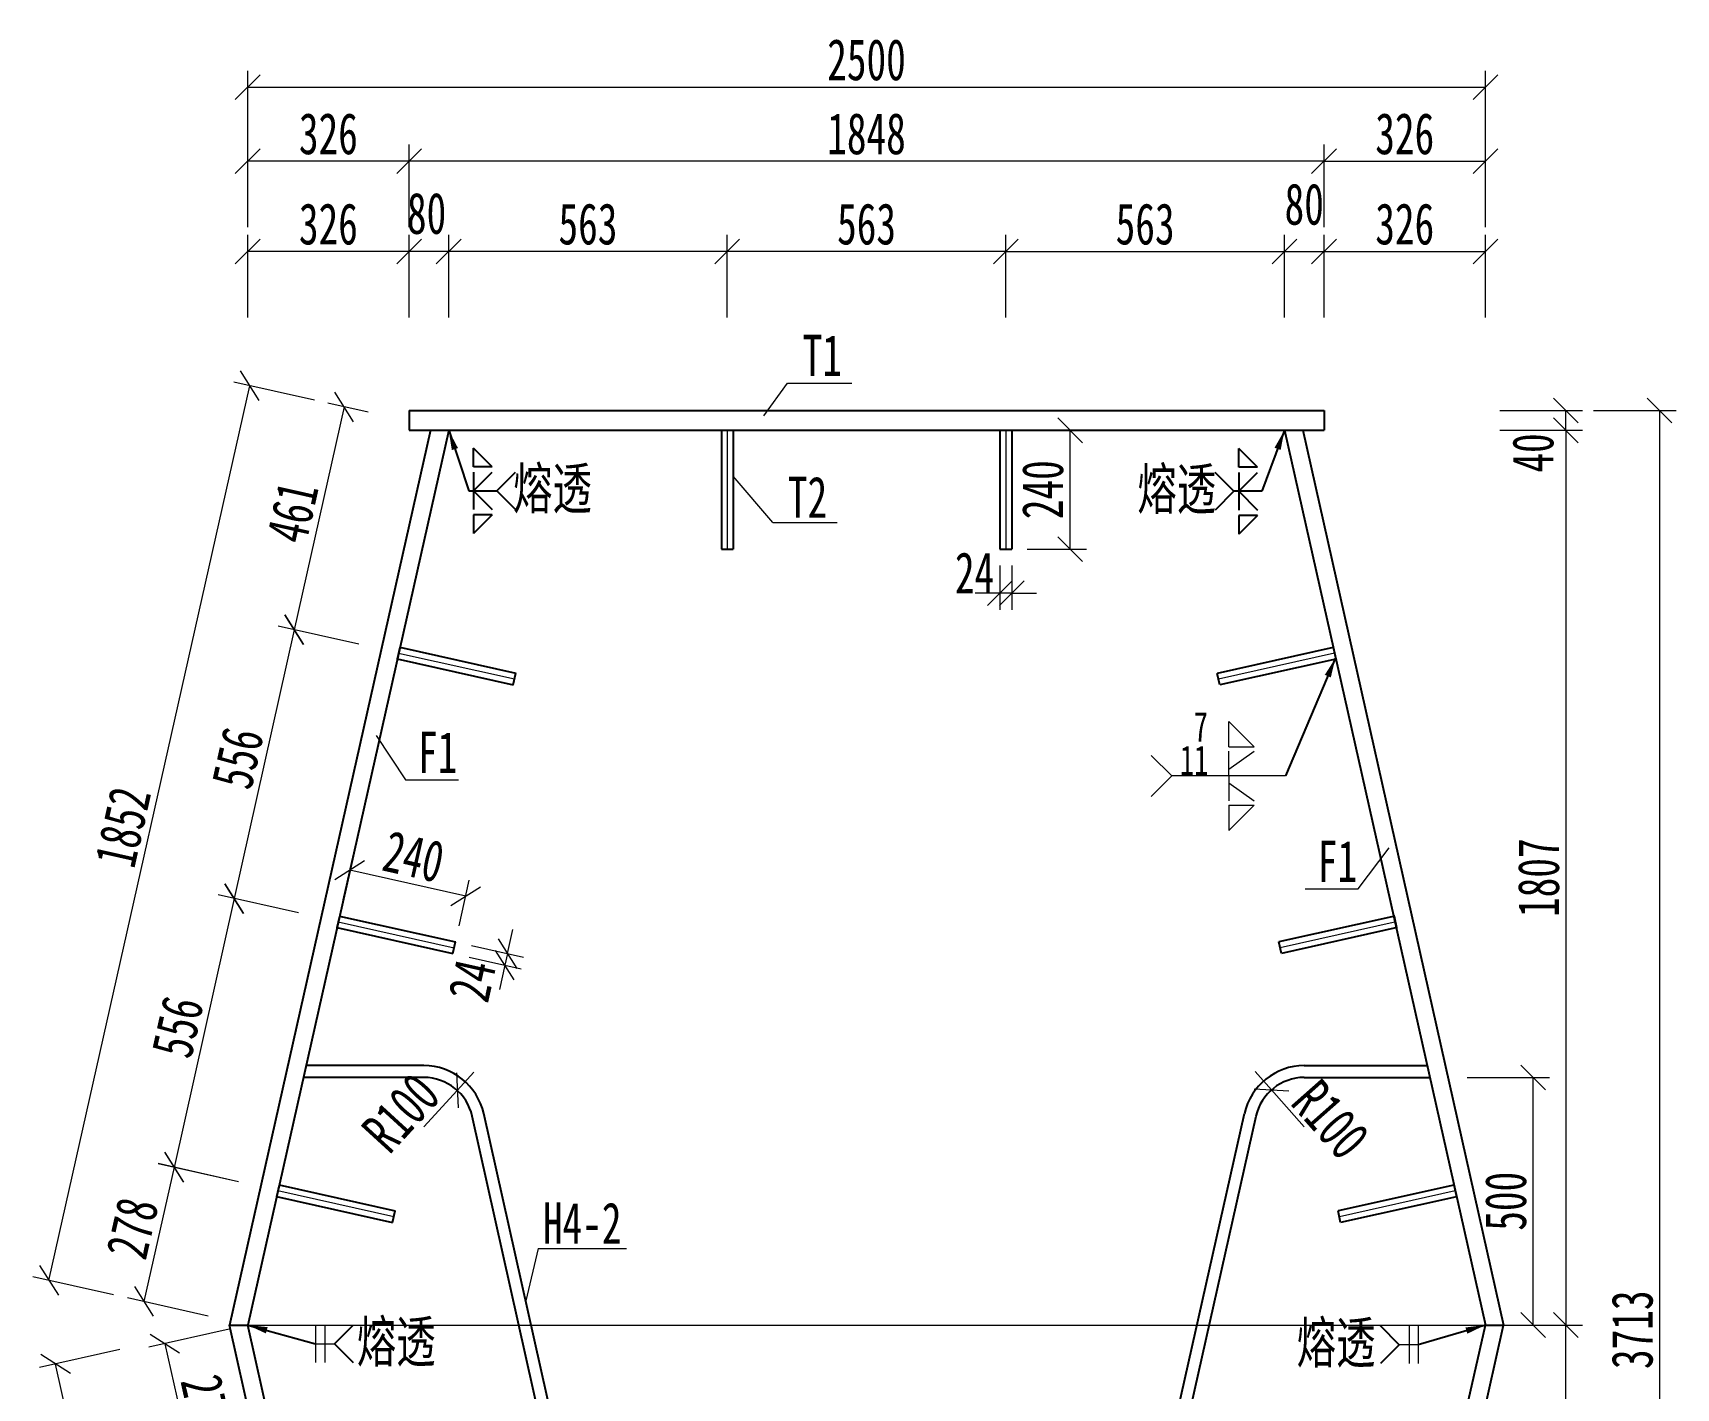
# Model space of a CAD drawing. Header units: millimetres. Extents: x -411717 to -116098, y 0 to 693159.
# Drawn here: x -170359 to -167040, y 312301 to 315038 of the extents above; entities that cross this region are included whole.
import ezdxf

# ---------------------------------------------------------------- set-up
doc = ezdxf.new("R2010")
doc.units = ezdxf.units.MM
doc.header["$LTSCALE"] = 2
doc.header["$PDMODE"] = 3
doc.header["$PDSIZE"] = -10
doc.linetypes.add('DASHED', pattern=[0.75, 0.5, -0.25])
doc.layers.get('Defpoints').update_dxf_attribs({"color": 8, "lineweight": 9})
for name, color, linetype, lineweight in [('吊杆', 8, 'DASHED', 9), ('标注', 4, 'Continuous', 13), ('横隔板', 6, 'Continuous', 25), ('细实线', 4, 'Continuous', 15), ('钢板粗线', 1, 'Continuous', 25)]:
    doc.layers.add(name, color=color, linetype=linetype, lineweight=lineweight)
doc.layers.add('焊缝', color=7, linetype='Continuous')
doc.styles.add('111', font='仿宋_GB2312.ttf', dxfattribs={"width": 0.7})
doc.styles.get("Standard").update_dxf_attribs({"font": '仿宋_GB2312.ttf'})
doc.dimstyles.new('200', dxfattribs={"dimscale": 0, "dimtxt": 2.5, "dimasz": 1.5, "dimexe": 1, "dimexo": 1, "dimgap": 0.4, "dimtad": 1, "dimdec": 0, "dimdsep": 46, "dimtxsty": '111', "dimblk": 'OBLIQUE', "dimcen": 0, "dimclrd": 256, "dimclre": 256, "dimclrt": 256, "dimadec": 1, "dimazin": 2, "dimtfac": 1, "dimtdec": 0, "dimtmove": 2, "dimatfit": 3, "dimfxl": 4, "dimfxlon": 1, "dimtolj": 1, "dimlwd": -1, "dimlwe": -1, "dimarcsym": 0})
doc.dimstyles.new('MSteel_1.0_1.0', dxfattribs={"dimtxt": 3, "dimasz": 1.2, "dimexe": 1, "dimexo": 1, "dimgap": 1, "dimtad": 3, "dimtoh": 1, "dimdec": 0, "dimzin": 0, "dimdsep": 46, "dimtxsty": 'Standard', "dimblk": 'ARCHTICK', "dimcen": 0.09, "dimclrd": 3, "dimclre": 3, "dimadec": 0, "dimazin": 0, "dimtfac": 1, "dimtdec": 4, "dimtofl": 0, "dimtmove": 0, "dimatfit": 3, "dimfxl": 1, "dimtolj": 1, "dimtzin": 0, "dimarcsym": 0})

# ---------------------------------------------------------------- blocks, each defined once
blk = doc.blocks.new('_Oblique')
at = {"color": 0, "linetype": 'ByBlock', "lineweight": -2}
blk.add_line((-0.5, -0.5), (0.5, 0.5), dxfattribs=at)
blk = doc.blocks.new('*D1335')
at = {"layer": 'Defpoints', "color": 0, "transparency": 16777216}
for p in [(-169925.3, 314778.9), (-169599.3, 314235.3), (-169925.3, 312616.3)]:
    blk.add_point(p, dxfattribs=at)
at = {"layer": '标注', "transparency": 16777216}
for p, q in [((-169925.3, 314645.6), (-169925.3, 314812.2)), ((-169599.3, 314645.6), (-169599.3, 314812.2)), ((-169599.3, 314778.9), (-169925.3, 314778.9))]:
    blk.add_line(p, q, dxfattribs=at)
at = {"layer": '标注', "transparency": 16777216, "xscale": 49.99999999999987, "yscale": 49.99999999999987, "zscale": 49.99999999999987, "rotation": 180}
blk.add_blockref('_Oblique', (-169925.3, 314778.9), dxfattribs=at)
at = {"layer": '标注', "transparency": 16777216, "xscale": 49.99999999999987, "yscale": 49.99999999999987, "zscale": 49.99999999999987}
blk.add_blockref('_Oblique', (-169599.3, 314778.9), dxfattribs=at)
at = {"layer": '标注', "transparency": 16777216, "insert": (-169762.3, 314833.9), "char_height": 83.33, "attachment_point": 5, "style": '111'}
blk.add_mtext('\\A1;326', dxfattribs=at)
blk = doc.blocks.new('*D1326')
at = {"layer": 'Defpoints', "color": 0, "transparency": 16777216}
for p in [(-167751.2, 314596.6), (-167831.2, 314275.3), (-167751.2, 314275.3)]:
    blk.add_point(p, dxfattribs=at)
at = {"layer": '标注', "transparency": 16777216}
for p, q in [((-167831.2, 314463.3), (-167831.2, 314629.9)), ((-167751.2, 314463.3), (-167751.2, 314629.9)), ((-167831.2, 314596.6), (-167751.2, 314596.6))]:
    blk.add_line(p, q, dxfattribs=at)
at = {"layer": '标注', "transparency": 16777216, "xscale": 49.99999999999987, "yscale": 49.99999999999987, "zscale": 49.99999999999987, "rotation": 180}
blk.add_blockref('_Oblique', (-167831.2, 314596.6), dxfattribs=at)
at = {"layer": '标注', "transparency": 16777216, "xscale": 49.99999999999987, "yscale": 49.99999999999987, "zscale": 49.99999999999987}
blk.add_blockref('_Oblique', (-167751.2, 314596.6), dxfattribs=at)
at = {"layer": '标注', "transparency": 16777216, "insert": (-167791.2, 314691.6), "char_height": 83.33, "attachment_point": 5, "style": '111'}
blk.add_mtext('\\A1;80', dxfattribs=at)
blk = doc.blocks.new('*D1336')
at = {"layer": 'Defpoints', "color": 0, "transparency": 16777216}
for p in [(-169599.3, 314778.9), (-169599.3, 314275.3), (-167751.2, 314275.3)]:
    blk.add_point(p, dxfattribs=at)
at = {"layer": '标注', "transparency": 16777216}
for p, q in [((-169599.3, 314645.6), (-169599.3, 314812.2)), ((-167751.2, 314645.6), (-167751.2, 314812.2)), ((-167751.2, 314778.9), (-169599.3, 314778.9))]:
    blk.add_line(p, q, dxfattribs=at)
at = {"layer": '标注', "transparency": 16777216, "xscale": 49.99999999999987, "yscale": 49.99999999999987, "zscale": 49.99999999999987, "rotation": 180}
blk.add_blockref('_Oblique', (-169599.3, 314778.9), dxfattribs=at)
at = {"layer": '标注', "transparency": 16777216, "xscale": 49.99999999999987, "yscale": 49.99999999999987, "zscale": 49.99999999999987}
blk.add_blockref('_Oblique', (-167751.2, 314778.9), dxfattribs=at)
at = {"layer": '标注', "transparency": 16777216, "insert": (-168675.3, 314833.9), "char_height": 83.33, "attachment_point": 5, "style": '111'}
blk.add_mtext('\\A1;1848', dxfattribs=at)
blk = doc.blocks.new('*D1327')
at = {"layer": 'Defpoints', "color": 0, "transparency": 16777216}
for p in [(-167425.3, 314928.3), (-167425.3, 312986), (-169925.3, 312616.3)]:
    blk.add_point(p, dxfattribs=at)
at = {"layer": '标注', "transparency": 16777216}
for p, q in [((-169925.3, 314795), (-169925.3, 314961.6)), ((-167425.3, 314795), (-167425.3, 314961.6)), ((-169925.3, 314928.3), (-167425.3, 314928.3))]:
    blk.add_line(p, q, dxfattribs=at)
at = {"layer": '标注', "transparency": 16777216, "xscale": 49.99999999999987, "yscale": 49.99999999999987, "zscale": 49.99999999999987, "rotation": 180}
blk.add_blockref('_Oblique', (-169925.3, 314928.3), dxfattribs=at)
at = {"layer": '标注', "transparency": 16777216, "xscale": 49.99999999999987, "yscale": 49.99999999999987, "zscale": 49.99999999999987}
blk.add_blockref('_Oblique', (-167425.3, 314928.3), dxfattribs=at)
at = {"layer": '标注', "transparency": 16777216, "insert": (-168675.3, 314983.3), "char_height": 83.33, "attachment_point": 5, "style": '111'}
blk.add_mtext('\\A1;2500', dxfattribs=at)
blk = doc.blocks.new('*D1328')
at = {"layer": 'Defpoints', "color": 0, "transparency": 16777216}
for p in [(-167425.3, 314596.6), (-167751.2, 314266.1), (-167425.3, 312986)]:
    blk.add_point(p, dxfattribs=at)
at = {"layer": '标注', "transparency": 16777216}
for p, q in [((-167751.2, 314463.3), (-167751.2, 314629.9)), ((-167425.3, 314463.3), (-167425.3, 314629.9)), ((-167751.2, 314596.6), (-167425.3, 314596.6))]:
    blk.add_line(p, q, dxfattribs=at)
at = {"layer": '标注', "transparency": 16777216, "xscale": 49.99999999999987, "yscale": 49.99999999999987, "zscale": 49.99999999999987, "rotation": 180}
blk.add_blockref('_Oblique', (-167751.2, 314596.6), dxfattribs=at)
at = {"layer": '标注', "transparency": 16777216, "xscale": 49.99999999999987, "yscale": 49.99999999999987, "zscale": 49.99999999999987}
blk.add_blockref('_Oblique', (-167425.3, 314596.6), dxfattribs=at)
at = {"layer": '标注', "transparency": 16777216, "insert": (-167588.2, 314651.6), "char_height": 83.33, "attachment_point": 5, "style": '111'}
blk.add_mtext('\\A1;326', dxfattribs=at)
blk = doc.blocks.new('*D1329')
at = {"layer": 'Defpoints', "color": 0, "transparency": 16777216}
for p in [(-167831.2, 314596.6), (-168393.9, 314344.2), (-167831.2, 314275.3)]:
    blk.add_point(p, dxfattribs=at)
at = {"layer": '标注', "transparency": 16777216}
for p, q in [((-168393.9, 314463.3), (-168393.9, 314629.9)), ((-167831.2, 314463.3), (-167831.2, 314629.9)), ((-168393.9, 314596.6), (-167831.2, 314596.6))]:
    blk.add_line(p, q, dxfattribs=at)
at = {"layer": '标注', "transparency": 16777216, "xscale": 49.99999999999987, "yscale": 49.99999999999987, "zscale": 49.99999999999987, "rotation": 180}
blk.add_blockref('_Oblique', (-168393.9, 314596.6), dxfattribs=at)
at = {"layer": '标注', "transparency": 16777216, "xscale": 49.99999999999987, "yscale": 49.99999999999987, "zscale": 49.99999999999987}
blk.add_blockref('_Oblique', (-167831.2, 314596.6), dxfattribs=at)
at = {"layer": '标注', "transparency": 16777216, "insert": (-168112.6, 314651.6), "char_height": 83.33, "attachment_point": 5, "style": '111'}
blk.add_mtext('\\A1;563', dxfattribs=at)
blk = doc.blocks.new('*D1330')
at = {"layer": 'Defpoints', "color": 0, "transparency": 16777216}
for p in [(-167425.3, 314778.9), (-167751.2, 314306.4), (-167425.3, 312986)]:
    blk.add_point(p, dxfattribs=at)
at = {"layer": '标注', "transparency": 16777216}
for p, q in [((-167751.2, 314645.6), (-167751.2, 314812.2)), ((-167425.3, 314645.6), (-167425.3, 314812.2)), ((-167751.2, 314778.9), (-167425.3, 314778.9))]:
    blk.add_line(p, q, dxfattribs=at)
at = {"layer": '标注', "transparency": 16777216, "xscale": 49.99999999999987, "yscale": 49.99999999999987, "zscale": 49.99999999999987, "rotation": 180}
blk.add_blockref('_Oblique', (-167751.2, 314778.9), dxfattribs=at)
at = {"layer": '标注', "transparency": 16777216, "xscale": 49.99999999999987, "yscale": 49.99999999999987, "zscale": 49.99999999999987}
blk.add_blockref('_Oblique', (-167425.3, 314778.9), dxfattribs=at)
at = {"layer": '标注', "transparency": 16777216, "insert": (-167588.2, 314833.9), "char_height": 83.33, "attachment_point": 5, "style": '111'}
blk.add_mtext('\\A1;326', dxfattribs=at)
blk = doc.blocks.new('*D1331')
at = {"layer": 'Defpoints', "color": 0, "transparency": 16777216}
for p in [(-168956.6, 314596.6), (-168393.9, 314351.8), (-168956.6, 314204.8)]:
    blk.add_point(p, dxfattribs=at)
at = {"layer": '标注', "transparency": 16777216}
for p, q in [((-168956.6, 314463.3), (-168956.6, 314629.9)), ((-168393.9, 314463.3), (-168393.9, 314629.9)), ((-168393.9, 314596.6), (-168956.6, 314596.6))]:
    blk.add_line(p, q, dxfattribs=at)
at = {"layer": '标注', "transparency": 16777216, "xscale": 49.99999999999987, "yscale": 49.99999999999987, "zscale": 49.99999999999987, "rotation": 180}
blk.add_blockref('_Oblique', (-168956.6, 314596.6), dxfattribs=at)
at = {"layer": '标注', "transparency": 16777216, "xscale": 49.99999999999987, "yscale": 49.99999999999987, "zscale": 49.99999999999987}
blk.add_blockref('_Oblique', (-168393.9, 314596.6), dxfattribs=at)
at = {"layer": '标注', "transparency": 16777216, "insert": (-168675.3, 314651.6), "char_height": 83.33, "attachment_point": 5, "style": '111'}
blk.add_mtext('\\A1;563', dxfattribs=at)
blk = doc.blocks.new('*D1332')
at = {"layer": 'Defpoints', "color": 0, "transparency": 16777216}
for p in [(-169519.3, 314596.6), (-168956.6, 314335.7), (-169519.3, 314275.3)]:
    blk.add_point(p, dxfattribs=at)
at = {"layer": '标注', "transparency": 16777216}
for p, q in [((-169519.3, 314463.3), (-169519.3, 314629.9)), ((-168956.6, 314463.3), (-168956.6, 314629.9)), ((-168956.6, 314596.6), (-169519.3, 314596.6))]:
    blk.add_line(p, q, dxfattribs=at)
at = {"layer": '标注', "transparency": 16777216, "xscale": 49.99999999999987, "yscale": 49.99999999999987, "zscale": 49.99999999999987, "rotation": 180}
blk.add_blockref('_Oblique', (-169519.3, 314596.6), dxfattribs=at)
at = {"layer": '标注', "transparency": 16777216, "xscale": 49.99999999999987, "yscale": 49.99999999999987, "zscale": 49.99999999999987}
blk.add_blockref('_Oblique', (-168956.6, 314596.6), dxfattribs=at)
at = {"layer": '标注', "transparency": 16777216, "insert": (-169238, 314651.6), "char_height": 83.33, "attachment_point": 5, "style": '111'}
blk.add_mtext('\\A1;563', dxfattribs=at)
blk = doc.blocks.new('*D1333')
at = {"layer": 'Defpoints', "color": 0, "transparency": 16777216}
for p in [(-169599.3, 314596.6), (-169599.3, 314275.3), (-169519.3, 314275.3)]:
    blk.add_point(p, dxfattribs=at)
at = {"layer": '标注', "transparency": 16777216}
for p, q in [((-169599.3, 314463.3), (-169599.3, 314629.9)), ((-169519.3, 314463.3), (-169519.3, 314629.9)), ((-169519.3, 314596.6), (-169599.3, 314596.6))]:
    blk.add_line(p, q, dxfattribs=at)
at = {"layer": '标注', "transparency": 16777216, "xscale": 49.99999999999987, "yscale": 49.99999999999987, "zscale": 49.99999999999987, "rotation": 180}
blk.add_blockref('_Oblique', (-169599.3, 314596.6), dxfattribs=at)
at = {"layer": '标注', "transparency": 16777216, "xscale": 49.99999999999987, "yscale": 49.99999999999987, "zscale": 49.99999999999987}
blk.add_blockref('_Oblique', (-169519.3, 314596.6), dxfattribs=at)
at = {"layer": '标注', "transparency": 16777216, "insert": (-169563.9, 314673), "char_height": 83.33, "attachment_point": 5, "style": '111'}
blk.add_mtext('\\A1;80', dxfattribs=at)
blk = doc.blocks.new('*D1334')
at = {"layer": 'Defpoints', "color": 0, "transparency": 16777216}
for p in [(-169925.3, 314596.6), (-169599.3, 314256.8), (-169925.3, 312616.3)]:
    blk.add_point(p, dxfattribs=at)
at = {"layer": '标注', "transparency": 16777216}
for p, q in [((-169925.3, 314463.3), (-169925.3, 314629.9)), ((-169599.3, 314463.3), (-169599.3, 314629.9)), ((-169599.3, 314596.6), (-169925.3, 314596.6))]:
    blk.add_line(p, q, dxfattribs=at)
at = {"layer": '标注', "transparency": 16777216, "xscale": 49.99999999999987, "yscale": 49.99999999999987, "zscale": 49.99999999999987, "rotation": 180}
blk.add_blockref('_Oblique', (-169925.3, 314596.6), dxfattribs=at)
at = {"layer": '标注', "transparency": 16777216, "xscale": 49.99999999999987, "yscale": 49.99999999999987, "zscale": 49.99999999999987}
blk.add_blockref('_Oblique', (-169599.3, 314596.6), dxfattribs=at)
at = {"layer": '标注', "transparency": 16777216, "insert": (-169762.3, 314651.6), "char_height": 83.33, "attachment_point": 5, "style": '111'}
blk.add_mtext('\\A1;326', dxfattribs=at)
blk = doc.blocks.new('*D1344')
at = {"layer": 'Defpoints', "color": 0, "transparency": 16777216}
for p in [(-169519.3, 314235.3), (-169831.2, 313832.5), (-169619.9, 313785.3)]:
    blk.add_point(p, dxfattribs=at)
at = {"layer": '标注', "transparency": 16777216}
for p, q in [((-169681.8, 314271.6), (-169763.2, 314289.8)), ((-169730.6, 314282.5), (-169831.2, 313832.5)), ((-169782.4, 313821.6), (-169863.7, 313839.8))]:
    blk.add_line(p, q, dxfattribs=at)
at = {"layer": '标注', "transparency": 16777216, "xscale": 50.00000221247003, "yscale": 50.00000221247003, "zscale": 50.00000221247003}
for p, rotation in [((-169730.6, 314282.5), 77.40320706924788), ((-169831.2, 313832.5), 257.4032070692479)]:
    blk.add_blockref('_Oblique', p, dxfattribs=dict(at, rotation=rotation))
at = {"layer": '标注', "transparency": 16777216, "insert": (-169834.6, 314069.5), "char_height": 83.33, "attachment_point": 5, "rotation": 77.4032, "style": '111'}
blk.add_mtext('\\A1;461', dxfattribs=at)
blk = doc.blocks.new('*D1345')
at = {"layer": 'Defpoints', "color": 0, "transparency": 16777216}
for p in [(-169620.4, 313785.4), (-169952.6, 313289.5), (-169741.7, 313242.4)]:
    blk.add_point(p, dxfattribs=at)
at = {"layer": '标注', "transparency": 16777216}
for p, q in [((-169831.2, 313832.5), (-169952.6, 313289.5)), ((-169701.1, 313803.4), (-169863.7, 313839.8)), ((-169822.4, 313260.4), (-169985.1, 313296.8))]:
    blk.add_line(p, q, dxfattribs=at)
at = {"layer": '标注', "transparency": 16777216, "xscale": 50.00000221247003, "yscale": 50.00000221247003, "zscale": 50.00000221247003}
for p, rotation in [((-169831.2, 313832.5), 77.40320706924844), ((-169952.6, 313289.5), 257.4032070692485)]:
    blk.add_blockref('_Oblique', p, dxfattribs=dict(at, rotation=rotation))
at = {"layer": '标注', "transparency": 16777216, "insert": (-169945.6, 313573), "char_height": 83.33, "attachment_point": 5, "rotation": 77.4032, "style": '111'}
blk.add_mtext('\\A1;556', dxfattribs=at)
blk = doc.blocks.new('*D1346')
at = {"layer": 'Defpoints', "color": 0, "transparency": 16777216}
for p in [(-169925.3, 312428.2), (-169864, 312156), (-170031.3, 312118.3)]:
    blk.add_point(p, dxfattribs=at)
at = {"layer": '标注', "transparency": 16777216}
for p, q in [((-169962.5, 312419.8), (-170125.1, 312383.2)), ((-170092.6, 312390.5), (-170031.3, 312118.3)), ((-169901.2, 312147.6), (-170063.8, 312111))]:
    blk.add_line(p, q, dxfattribs=at)
at = {"layer": '标注', "transparency": 16777216, "xscale": 50.00000221247003, "yscale": 50.00000221247003, "zscale": 50.00000221247003}
for p, rotation in [((-170092.6, 312390.5), 102.6913075979176), ((-170031.3, 312118.3), 282.6913075979176)]:
    blk.add_blockref('_Oblique', p, dxfattribs=dict(at, rotation=rotation))
at = {"layer": '标注', "transparency": 16777216, "insert": (-170008.3, 312266.5), "char_height": 83.33, "attachment_point": 5, "rotation": 282.6913, "style": '111'}
blk.add_mtext('\\A1;279', dxfattribs=at)
blk = doc.blocks.new('*D1350')
at = {"layer": 'Defpoints', "color": 0, "transparency": 16777216}
for p in [(-169962.2, 312428.2), (-170313.3, 312349.5), (-169553.1, 310602.2)]:
    blk.add_point(p, dxfattribs=at)
at = {"layer": '标注', "transparency": 16777216}
for p, q in [((-170183.2, 312378.7), (-170345.8, 312342.2)), ((-169904.2, 310523.5), (-170313.3, 312349.5)), ((-169774.1, 310552.7), (-169936.7, 310516.2))]:
    blk.add_line(p, q, dxfattribs=at)
at = {"layer": '标注', "transparency": 16777216, "xscale": 50.00000221247003, "yscale": 50.00000221247003, "zscale": 50.00000221247003}
for p, rotation in [((-170313.3, 312349.5), 102.6275889145998), ((-169904.2, 310523.5), 282.6275889145998)]:
    blk.add_blockref('_Oblique', p, dxfattribs=dict(at, rotation=rotation))
at = {"layer": '标注', "transparency": 16777216, "insert": (-170055.1, 311448.5), "char_height": 83.33, "attachment_point": 5, "rotation": 282.6276, "style": '111'}
blk.add_mtext('\\A1;1871', dxfattribs=at)
blk = doc.blocks.new('*D1351')
at = {"layer": 'Defpoints', "color": 0, "transparency": 16777216}
for p in [(-169920.7, 314325.4), (-169519.3, 314235.3), (-169925.3, 312428.2)]:
    blk.add_point(p, dxfattribs=at)
at = {"layer": '标注', "transparency": 16777216}
for p, q in [((-170326.6, 312518.4), (-169920.7, 314325.4)), ((-169790.6, 314296.2), (-169953.2, 314332.7)), ((-170196.6, 312489.1), (-170359.2, 312525.7))]:
    blk.add_line(p, q, dxfattribs=at)
at = {"layer": '标注', "transparency": 16777216, "xscale": 50.00000221247003, "yscale": 50.00000221247003, "zscale": 50.00000221247003}
for p, rotation in [((-169920.7, 314325.4), 77.33930133714773), ((-170326.6, 312518.4), 257.3393013371477)]:
    blk.add_blockref('_Oblique', p, dxfattribs=dict(at, rotation=rotation))
at = {"layer": '标注', "transparency": 16777216, "insert": (-170177.3, 313434), "char_height": 83.33, "attachment_point": 5, "rotation": 77.3393, "style": '111'}
blk.add_mtext('\\A1;1852', dxfattribs=at)
blk = doc.blocks.new('*D1352')
at = {"layer": 'Defpoints', "color": 0, "transparency": 16777216}
for p in [(-167751.2, 314275.3), (-167262.6, 314275.3), (-167751.2, 314235.3)]:
    blk.add_point(p, dxfattribs=at)
at = {"layer": '标注', "transparency": 16777216}
for p, q in [((-167395.9, 314275.3), (-167229.3, 314275.3)), ((-167262.6, 314235.3), (-167262.6, 314275.3)), ((-167395.9, 314235.3), (-167229.3, 314235.3))]:
    blk.add_line(p, q, dxfattribs=at)
at = {"layer": '标注', "transparency": 16777216, "xscale": 50.00000221247003, "yscale": 50.00000221247003, "zscale": 50.00000221247003}
for p, rotation in [((-167262.6, 314275.3), 90), ((-167262.6, 314235.3), 270)]:
    blk.add_blockref('_Oblique', p, dxfattribs=dict(at, rotation=rotation))
at = {"layer": '标注', "transparency": 16777216, "insert": (-167328.9, 314189.5), "char_height": 83.33, "attachment_point": 5, "rotation": 90, "style": '111'}
blk.add_mtext('\\A1;40', dxfattribs=at)
blk = doc.blocks.new('*D1353')
at = {"layer": 'Defpoints', "color": 0, "transparency": 16777216}
for p in [(-167751.2, 314235.3), (-167751.2, 312428.2), (-167262.6, 312428.2)]:
    blk.add_point(p, dxfattribs=at)
at = {"layer": '标注', "transparency": 16777216}
for p, q in [((-167395.9, 314235.3), (-167229.3, 314235.3)), ((-167262.6, 314235.3), (-167262.6, 312428.2)), ((-167395.9, 312428.2), (-167229.3, 312428.2))]:
    blk.add_line(p, q, dxfattribs=at)
at = {"layer": '标注', "transparency": 16777216, "xscale": 50.00000221247003, "yscale": 50.00000221247003, "zscale": 50.00000221247003}
for p, rotation in [((-167262.6, 314235.3), 90), ((-167262.6, 312428.2), 270)]:
    blk.add_blockref('_Oblique', p, dxfattribs=dict(at, rotation=rotation))
at = {"layer": '标注', "transparency": 16777216, "insert": (-167317.6, 313331.7), "char_height": 83.33, "attachment_point": 5, "rotation": 90, "style": '111'}
blk.add_mtext('\\A1;1807', dxfattribs=at)
blk = doc.blocks.new('*D1354')
at = {"layer": 'Defpoints', "color": 0, "transparency": 16777216}
for p in [(-167751.2, 314275.3), (-167850.3, 310562.2), (-167073.4, 310562.2)]:
    blk.add_point(p, dxfattribs=at)
at = {"layer": '标注', "transparency": 16777216}
for p, q in [((-167206.7, 314275.3), (-167040, 314275.3)), ((-167073.4, 314275.3), (-167073.4, 310562.2)), ((-167206.7, 310562.2), (-167040, 310562.2))]:
    blk.add_line(p, q, dxfattribs=at)
at = {"layer": '标注', "transparency": 16777216, "xscale": 50.00000221247003, "yscale": 50.00000221247003, "zscale": 50.00000221247003}
for p, rotation in [((-167073.4, 314275.3), 90), ((-167073.4, 310562.2), 270)]:
    blk.add_blockref('_Oblique', p, dxfattribs=dict(at, rotation=rotation))
at = {"layer": '标注', "transparency": 16777216, "insert": (-167128.4, 312418.7), "char_height": 83.33, "attachment_point": 5, "rotation": 90, "style": '111'}
blk.add_mtext('\\A1;3713', dxfattribs=at)
blk = doc.blocks.new('*D1356')
at = {"layer": 'Defpoints', "color": 0, "transparency": 16777216}
for p in [(-167751.2, 312428.2), (-167262.6, 312428.2), (-167751.2, 310602.2)]:
    blk.add_point(p, dxfattribs=at)
at = {"layer": '标注', "transparency": 16777216}
for p, q in [((-167395.9, 312428.2), (-167229.3, 312428.2)), ((-167262.6, 310602.2), (-167262.6, 312428.2)), ((-167395.9, 310602.2), (-167229.3, 310602.2))]:
    blk.add_line(p, q, dxfattribs=at)
at = {"layer": '标注', "transparency": 16777216, "xscale": 50.00000221247003, "yscale": 50.00000221247003, "zscale": 50.00000221247003}
for p, rotation in [((-167262.6, 312428.2), 90), ((-167262.6, 310602.2), 270)]:
    blk.add_blockref('_Oblique', p, dxfattribs=dict(at, rotation=rotation))
at = {"layer": '标注', "transparency": 16777216, "insert": (-167317.6, 311515.2), "char_height": 83.33, "attachment_point": 5, "rotation": 90, "style": '111'}
blk.add_mtext('\\A1;1826', dxfattribs=at)
blk = doc.blocks.new('*D1357')
at = {"layer": 'Defpoints', "color": 0, "transparency": 16777216}
for p in [(-169502, 312902), (-169569.5, 312828.2)]:
    blk.add_point(p, dxfattribs=at)
at = {"layer": '标注', "transparency": 16777216}
for p, q in [((-169502, 312902), (-169468.2, 312938.9)), ((-169569.5, 312828.2), (-169502, 312902))]:
    blk.add_line(p, q, dxfattribs=at)
at = {"layer": '标注', "transparency": 16777216, "xscale": 50.00000221247003, "yscale": 50.00000221247003, "zscale": 50.00000221247003, "rotation": 227.5331288848517}
blk.add_blockref('_Oblique', (-169502, 312902), dxfattribs=at)
at = {"layer": '标注', "transparency": 16777216, "insert": (-169615.7, 312856.7), "char_height": 83.33, "attachment_point": 5, "rotation": 47.5331, "style": '111'}
blk.add_mtext('\\A1;R100', dxfattribs=at)
blk = doc.blocks.new('*D1358')
at = {"layer": 'Defpoints', "color": 0, "transparency": 16777216}
for p in [(-167857.3, 312903.1), (-167791.1, 312828.2)]:
    blk.add_point(p, dxfattribs=at)
at = {"layer": '标注', "transparency": 16777216}
for p, q in [((-167857.3, 312903.1), (-167890.4, 312940.5)), ((-167791.1, 312828.2), (-167857.3, 312903.1))]:
    blk.add_line(p, q, dxfattribs=at)
at = {"layer": '标注', "transparency": 16777216, "xscale": 50.00000221247003, "yscale": 50.00000221247003, "zscale": 50.00000221247003, "rotation": 311.4985767444025}
blk.add_blockref('_Oblique', (-167857.3, 312903.1), dxfattribs=at)
at = {"layer": '标注', "transparency": 16777216, "insert": (-167738.2, 312843.1), "char_height": 83.33, "attachment_point": 5, "rotation": 311.4986, "style": '111'}
blk.add_mtext('\\A1;R100', dxfattribs=at)
blk = doc.blocks.new('_ArchTick')
at = {"color": 0, "linetype": 'ByBlock', "const_width": 0.15}
blk.add_lwpolyline([(-0.5, -0.5), (0.5, 0.5)], dxfattribs=at)
blk = doc.blocks.new('240-24')
at = {"layer": 'Defpoints'}
for p, q in [((0, 0), (-232.8, -58.2)), ((-2.9, 11.6), (2.9, -11.6))]:
    blk.add_line(p, q, dxfattribs=at)
at = {"layer": '钢板粗线'}
for p, q in [((-2.9, 11.6), (-235.7, -46.6)), ((2.9, -11.6), (-229.9, -69.9)), ((-235.7, -46.6), (-229.9, -69.9))]:
    blk.add_line(p, q, dxfattribs=at)
blk = doc.blocks.new('*D1362')
at = {"layer": 'Defpoints', "color": 0, "transparency": 16777216}
for p in [(-169719.1, 313346.6), (-169739.7, 313254.2), (-169505.5, 313201.9)]:
    blk.add_point(p, dxfattribs=at)
at = {"layer": '标注', "transparency": 16777216}
for p, q in [((-169732.5, 313286.7), (-169711.8, 313379.1)), ((-169484.9, 313294.2), (-169719.1, 313346.6)), ((-169498.2, 313234.4), (-169477.6, 313326.8))]:
    blk.add_line(p, q, dxfattribs=at)
at = {"layer": '标注', "transparency": 16777216, "xscale": 50.00000221247003, "yscale": 50.00000221247003, "zscale": 50.00000221247003}
for p, rotation in [((-169719.1, 313346.6), 167.4032070692469), ((-169484.9, 313294.2), 347.4032070692469)]:
    blk.add_blockref('_Oblique', p, dxfattribs=dict(at, rotation=rotation))
at = {"layer": '标注', "transparency": 16777216, "insert": (-169590, 313374.1), "char_height": 83.33, "attachment_point": 5, "rotation": 347.4032, "style": '111'}
blk.add_mtext('\\A1;240', dxfattribs=at)
blk = doc.blocks.new('*D1363')
at = {"layer": 'Defpoints', "color": 0, "transparency": 16777216}
for p in [(-169505.5, 313201.9), (-169510.7, 313178.5), (-169405.7, 313155)]:
    blk.add_point(p, dxfattribs=at)
at = {"layer": '标注', "transparency": 16777216}
for p, q in [((-169400.4, 313178.4), (-169389.5, 313227.2)), ((-169473, 313194.6), (-169367.9, 313171.1)), ((-169478.2, 313171.2), (-169373.1, 313147.7)), ((-169400.4, 313178.4), (-169405.7, 313155)), ((-169405.7, 313155), (-169416.6, 313106.2))]:
    blk.add_line(p, q, dxfattribs=at)
at = {"layer": '标注', "transparency": 16777216, "xscale": 50.00000221247003, "yscale": 50.00000221247003, "zscale": 50.00000221247003}
for p, rotation in [((-169400.4, 313178.4), 257.4032070693071), ((-169405.7, 313155), 77.40320706930713)]:
    blk.add_blockref('_Oblique', p, dxfattribs=dict(at, rotation=rotation))
at = {"layer": '标注', "transparency": 16777216, "insert": (-169472.4, 313123.8), "char_height": 83.33, "attachment_point": 5, "rotation": 77.4032, "style": '111'}
blk.add_mtext('\\A1;24', dxfattribs=at)
blk = doc.blocks.new('*D1365')
at = {"layer": 'Defpoints', "color": 0, "transparency": 16777216}
for p in [(-167537.6, 312928.2), (-167329, 312928.2), (-167425.3, 312428.2)]:
    blk.add_point(p, dxfattribs=at)
at = {"layer": '标注', "transparency": 16777216}
for p, q in [((-167462.3, 312928.2), (-167295.6, 312928.2)), ((-167329, 312428.2), (-167329, 312928.2)), ((-167391.9, 312428.2), (-167295.6, 312428.2))]:
    blk.add_line(p, q, dxfattribs=at)
at = {"layer": '标注', "transparency": 16777216, "xscale": 50.00000221247003, "yscale": 50.00000221247003, "zscale": 50.00000221247003}
for p, rotation in [((-167329, 312928.2), 90), ((-167329, 312428.2), 270)]:
    blk.add_blockref('_Oblique', p, dxfattribs=dict(at, rotation=rotation))
at = {"layer": '标注', "transparency": 16777216, "insert": (-167384, 312678.2), "char_height": 83.33, "attachment_point": 5, "rotation": 90, "style": '111'}
blk.add_mtext('\\A1;500', dxfattribs=at)
blk = doc.blocks.new('*D1368')
at = {"layer": 'Defpoints', "color": 0, "transparency": 16777216}
for p in [(-169742.3, 313242.5), (-170073.9, 312746.5), (-169863.7, 312699.5)]:
    blk.add_point(p, dxfattribs=at)
at = {"layer": '标注', "transparency": 16777216}
for p, q in [((-169822.4, 313260.4), (-169985.1, 313296.8)), ((-169952.6, 313289.5), (-170073.9, 312746.5)), ((-169943.8, 312717.4), (-170106.4, 312753.7))]:
    blk.add_line(p, q, dxfattribs=at)
at = {"layer": '标注', "transparency": 16777216, "xscale": 50.00000221247003, "yscale": 50.00000221247003, "zscale": 50.00000221247003}
for p, rotation in [((-169952.6, 313289.5), 77.40320706924803), ((-170073.9, 312746.5), 257.403207069248)]:
    blk.add_blockref('_Oblique', p, dxfattribs=dict(at, rotation=rotation))
at = {"layer": '标注', "transparency": 16777216, "insert": (-170066.9, 313030), "char_height": 83.33, "attachment_point": 5, "rotation": 77.4032, "style": '111'}
blk.add_mtext('\\A1;556', dxfattribs=at)
blk = doc.blocks.new('*D1369')
at = {"layer": 'Defpoints', "color": 0, "transparency": 16777216}
for p in [(-169863.7, 312699.5), (-170135.3, 312475.9), (-169925.3, 312428.2)]:
    blk.add_point(p, dxfattribs=at)
at = {"layer": '标注', "transparency": 16777216}
for p, q in [((-170073.7, 312747.2), (-170135.3, 312475.9)), ((-169943.7, 312717.7), (-170106.2, 312754.6)), ((-170005.3, 312446.4), (-170167.8, 312483.3))]:
    blk.add_line(p, q, dxfattribs=at)
at = {"layer": '标注', "transparency": 16777216, "xscale": 50.00000221247003, "yscale": 50.00000221247003, "zscale": 50.00000221247003}
for p, rotation in [((-170073.7, 312747.2), 77.21149027045448), ((-170135.3, 312475.9), 257.2114902704545)]:
    blk.add_blockref('_Oblique', p, dxfattribs=dict(at, rotation=rotation))
at = {"layer": '标注', "transparency": 16777216, "insert": (-170158.2, 312623.7), "char_height": 83.33, "attachment_point": 5, "rotation": 77.2115, "style": '111'}
blk.add_mtext('\\A1;278', dxfattribs=at)
blk = doc.blocks.new('*D1387')
at = {"layer": 'Defpoints', "color": 0, "transparency": 16777216}
for p in [(-168383.9, 314235.3), (-168264.2, 314235.3), (-168383.9, 313995.3)]:
    blk.add_point(p, dxfattribs=at)
at = {"layer": '标注', "transparency": 16777216}
for p, q in [((-168350.6, 314235.3), (-168230.9, 314235.3)), ((-168264.2, 313995.3), (-168264.2, 314235.3)), ((-168350.6, 313995.3), (-168230.9, 313995.3))]:
    blk.add_line(p, q, dxfattribs=at)
at = {"layer": '标注', "transparency": 16777216, "xscale": 50.00000221247003, "yscale": 50.00000221247003, "zscale": 50.00000221247003}
for p, rotation in [((-168264.2, 314235.3), 90), ((-168264.2, 313995.3), 270)]:
    blk.add_blockref('_Oblique', p, dxfattribs=dict(at, rotation=rotation))
at = {"layer": '标注', "transparency": 16777216, "insert": (-168319.2, 314115.3), "char_height": 83.33, "attachment_point": 5, "rotation": 90, "style": '111'}
blk.add_mtext('\\A1;240', dxfattribs=at)
blk = doc.blocks.new('*D1388')
at = {"layer": 'Defpoints', "color": 0, "transparency": 16777216}
for p in [(-168405.9, 313995.3), (-168381.9, 313995.3), (-168405.9, 313906.3)]:
    blk.add_point(p, dxfattribs=at)
at = {"layer": '标注', "transparency": 16777216}
for p, q in [((-168405.9, 313961.9), (-168405.9, 313872.9)), ((-168381.9, 313961.9), (-168381.9, 313872.9)), ((-168405.9, 313906.3), (-168455.9, 313906.3)), ((-168381.9, 313906.3), (-168405.9, 313906.3)), ((-168381.9, 313906.3), (-168331.9, 313906.3))]:
    blk.add_line(p, q, dxfattribs=at)
at = {"layer": '标注', "transparency": 16777216, "xscale": 50.00000221247003, "yscale": 50.00000221247003, "zscale": 50.00000221247003}
blk.add_blockref('_Oblique', (-168405.9, 313906.3), dxfattribs=at)
at = {"layer": '标注', "transparency": 16777216, "xscale": 50.00000221247003, "yscale": 50.00000221247003, "zscale": 50.00000221247003, "rotation": 180}
blk.add_blockref('_Oblique', (-168381.9, 313906.3), dxfattribs=at)
at = {"layer": '标注', "transparency": 16777216, "insert": (-168457, 313947.4), "char_height": 83.33, "attachment_point": 5, "style": '111'}
blk.add_mtext('\\A1;24', dxfattribs=at)

msp = doc.modelspace()

# ---------------------------------------------------------------- linework, layer by layer
at = {"layer": '吊杆'}
msp.add_line((-169925.3, 312428.2), (-167425.3, 312428.2), dxfattribs=at)
at = {"layer": '标注'}
for p, q in [((-167682.1, 313309.1), (-167619.6, 313392)), ((-169338.4, 312583.1), (-169363.7, 312476.9)), ((-169788.3, 312428.2), (-169788.3, 312352.6)), ((-169769.7, 312428.2), (-169769.7, 312352.6)), ((-167579.6, 312426.3), (-167579.6, 312350.7)), ((-167561, 312426.3), (-167561, 312350.7)), ((-169788.3, 312390.4), (-169749.9, 312390.4)), ((-167561, 312388.5), (-167599.4, 312388.5))]:
    msp.add_line(p, q, dxfattribs=at)
at = {"layer": '横隔板', "color": 5}
for p, q in [((-169599.3, 314275.3), (-167751.2, 314275.3)), ((-169556.2, 314235.3), (-169962.2, 312428.2)), ((-169519.3, 314235.3), (-169925.3, 312428.2)), ((-169599.3, 314235.3), (-167751.2, 314235.3)), ((-167831.2, 314235.3), (-167425.3, 312428.2)), ((-167794.3, 314235.3), (-167388.4, 312428.2)), ((-169201.2, 311641.6), (-169471.9, 312850.1)), ((-169177.8, 311646.8), (-169448.5, 312855.3)), ((-168162.8, 311736.1), (-167912.1, 312855.3)), ((-168139.4, 311730.9), (-167888.6, 312850.1)), ((-169553.1, 310602.2), (-169962.2, 312428.2)), ((-169516.2, 310602.2), (-169925.3, 312428.2)), ((-167834.4, 310602.2), (-167425.3, 312428.2)), ((-167797.4, 310602.2), (-167388.4, 312428.2))]:
    msp.add_line(p, q, dxfattribs=at)
at = {"layer": '焊缝', "color": 4}
for p, q in [((-169431.2, 314161.7), (-169469, 314199.5)), ((-169469, 314161.7), (-169469, 314199.5)), ((-167885.7, 314160.7), (-167923.5, 314198.5)), ((-167923.5, 314160.7), (-167923.5, 314198.5)), ((-169431.2, 314161.7), (-169469, 314161.7)), ((-167885.7, 314160.7), (-167923.5, 314160.7)), ((-169469, 314113.1), (-169431.2, 314150.9)), ((-169469, 314150.9), (-169469, 314075.3)), ((-169422.1, 314113.1), (-169384.3, 314150.9)), ((-167933.4, 314112.1), (-167971.2, 314149.9)), ((-167923.5, 314112.1), (-167885.7, 314149.9)), ((-167923.5, 314149.9), (-167923.5, 314074.3)), ((-169478.8, 314113.1), (-169422.1, 314113.1)), ((-169469, 314113.1), (-169431.2, 314075.3)), ((-169422.1, 314113.1), (-169384.3, 314075.3)), ((-167933.4, 314112.1), (-167971.2, 314074.3)), ((-167876.6, 314112.1), (-167933.4, 314112.1)), ((-167923.5, 314112.1), (-167885.7, 314074.3)), ((-169431.2, 314064.5), (-169469, 314064.5)), ((-169469, 314064.5), (-169469, 314026.7)), ((-169431.2, 314064.5), (-169469, 314026.7)), ((-167885.7, 314063.5), (-167923.5, 314063.5)), ((-167923.5, 314063.5), (-167923.5, 314025.7)), ((-167885.7, 314063.5), (-167923.5, 314025.7)), ((-169749.9, 312390.4), (-169712.1, 312428.2)), ((-167599.4, 312388.5), (-167637.2, 312426.3)), ((-169749.9, 312390.4), (-169712.1, 312352.6)), ((-167599.4, 312388.5), (-167637.2, 312350.7))]:
    msp.add_line(p, q, dxfattribs=at)
at = {"layer": '细实线'}
for p, q in [((-168882.4, 314264.2), (-168834.7, 314330.4)), ((-168834.7, 314330.4), (-168704.9, 314330.4)), ((-168864.8, 314049.3), (-168944.6, 314142.9)), ((-168864.8, 314049.3), (-168734.9, 314049.3)), ((-167943.5, 313596), (-167943.5, 313647.3)), ((-167892.2, 313596), (-167943.5, 313647.3)), ((-169665.7, 313618.6), (-169606.7, 313529.2)), ((-167943.5, 313596), (-167892.2, 313596)), ((-168058.5, 313537.1), (-168100.2, 313578.7)), ((-167943.5, 313537.1), (-167943.5, 313587.3)), ((-167943.5, 313551), (-167892.2, 313587.3)), ((-169606.7, 313529.2), (-169499.4, 313529.2)), ((-168058.5, 313537.1), (-168100.2, 313495.4)), ((-167829, 313537.1), (-168058.5, 313537.1)), ((-167943.5, 313537.1), (-167943.5, 313486.8)), ((-167943.5, 313523.1), (-167892.2, 313486.8)), ((-167943.5, 313478.1), (-167943.5, 313426.8)), ((-167943.5, 313478.1), (-167892.2, 313478.1)), ((-167892.2, 313478.1), (-167943.5, 313426.8)), ((-167789.4, 313309.1), (-167682.1, 313309.1)), ((-169338.4, 312583.1), (-169159.8, 312583.1))]:
    msp.add_line(p, q, dxfattribs=at)
at = {"layer": '钢板粗线'}
for p, q in [((-169599.3, 314275.3), (-169599.3, 314235.3)), ((-167751.2, 314275.3), (-167751.2, 314235.3)), ((-169631, 312952.2), (-169807.6, 312952.2)), ((-169569.5, 312952.2), (-169807.6, 312952.2)), ((-167791.1, 312952.2), (-167543, 312952.2)), ((-169569.5, 312928.2), (-169812.9, 312928.2)), ((-167791.1, 312928.2), (-167537.6, 312928.2)), ((-169962.4, 312428.2), (-169925.3, 312428.2)), ((-167425.3, 312428.2), (-167388.4, 312428.2))]:
    msp.add_line(p, q, dxfattribs=at)
for centre, radius, start, end in [((-169569.5, 312828.2), 124, 12.6276, 90), ((-167791.1, 312828.2), 124, 90, 167.3724), ((-169569.5, 312828.2), 100, 12.6276, 90), ((-167791.1, 312828.2), 100, 90, 167.3724)]:
    msp.add_arc(centre, radius, start, end, dxfattribs=at)

# ---------------------------------------------------------------- block references
at = {"layer": '标注'}
for p, rotation in [((-168956.6, 314235.3), 75.96375653265378), ((-168393.9, 314235.3), 75.96375653265378), ((-169620.4, 313785.4), 153.3669636015567), ((-169742.3, 313242.5), 153.3669636015567), ((-169864.3, 312699.6), 153.3669636015567)]:
    msp.add_blockref('240-24', p, dxfattribs=dict(at, rotation=rotation))
at = {"layer": '标注', "xscale": -1, "rotation": 206.6330363984433}
for p in [(-167730, 313784.9), (-167605.8, 313242.5), (-167486.1, 312699.1)]:
    msp.add_blockref('240-24', p, dxfattribs=at)

# ---------------------------------------------------------------- texts
at = {"layer": '细实线', "width": 0.7}
for s, height, p in [('T1', 83.33, (-168804.2, 314344.8)), ('熔透', 83.33, (-169389.2, 314076.4)), ('熔透', 83.33, (-168128.3, 314075.4)), ('T2', 83.33, (-168834.2, 314058.5)), ('7', 60, (-168014.4, 313606.6)), ('F1', 83.33, (-169581.1, 313543.3)), ('11', 60, (-168042.2, 313539)), ('F1', 83.33, (-167763.8, 313323.2)), ('H4-2', 83.33, (-169328.9, 312592.4)), ('熔透', 83.33, (-169704.8, 312353.3)), ('熔透', 83.33, (-167806.5, 312351.4))]:
    msp.add_text(s, height=height, dxfattribs=at).set_placement(p)

# ---------------------------------------------------------------- dimensions: what is measured, and where the dimension line sits
at = {"layer": '标注'}
for base, p1, p2, override, picture, middle in [((-167425.3, 314928.3), (-169925.3, 312616.3), (-167425.3, 312986), {"dimscale": 33.333333, "dimarcsym": 1}, '*D1327', (-168675.3, 314983.3)), ((-169925.3, 314778.9), (-169599.3, 314235.3), (-169925.3, 312616.3), {"dimscale": 33.333333, "dimarcsym": 1}, '*D1335', (-169762.3, 314833.9)), ((-169599.3, 314778.9), (-167751.2, 314275.3), (-169599.3, 314275.3), {"dimscale": 33.333333, "dimarcsym": 1}, '*D1336', (-168675.3, 314833.9)), ((-167425.3, 314778.9), (-167751.2, 314306.4), (-167425.3, 312986), {"dimscale": 33.333333, "dimarcsym": 1}, '*D1330', (-167588.2, 314833.9)), ((-167751.2, 314596.6), (-167831.2, 314275.3), (-167751.2, 314275.3), {"dimscale": 33.333333, "dimarcsym": 1}, '*D1326', (-167791.2, 314691.6)), ((-167831.2, 314596.6), (-168393.9, 314344.2), (-167831.2, 314275.3), {"dimscale": 33.333333, "dimadec": 3, "dimarcsym": 1}, '*D1329', (-168112.6, 314651.6)), ((-167425.3, 314596.6), (-167751.2, 314266.1), (-167425.3, 312986), {"dimscale": 33.333333, "dimarcsym": 1}, '*D1328', (-167588.2, 314651.6))]:
    dim = msp.add_linear_dim(base=base, p1=p1, p2=p2, dimstyle='200', override=override, dxfattribs=at)
    dim.commit()
    dim.dimension.update_dxf_attribs({"geometry": picture, "text_midpoint": middle})
for base, p1, p2, angle, override, picture, middle, dimtype in [((-169599.3, 314596.6), (-169519.3, 314275.3), (-169599.3, 314275.3), 180, {"dimscale": 33.333333, "dimarcsym": 1}, '*D1333', (-169563.9, 314673), 160), ((-167262.6, 314275.3), (-167751.2, 314235.3), (-167751.2, 314275.3), 90, {"dimscale": 33.333335, "dimadec": 3, "dimarcsym": 1}, '*D1352', (-167328.9, 314189.5), 160), ((-169405.7, 313155), (-169505.5, 313201.9), (-169510.7, 313178.5), 257.4032, {"dimscale": 33.333335, "dimadec": 3, "dimarcsym": 1}, '*D1363', (-169472.4, 313123.8), 161)]:
    dim = msp.add_linear_dim(base=base, p1=p1, p2=p2, angle=angle, dimstyle='200', override=override, dxfattribs=at)
    dim.commit()
    dim.dimension.update_dxf_attribs({"geometry": picture, "text_midpoint": middle, "dimtype": dimtype})
for base, p1, p2, angle, override, picture, middle in [((-169925.3, 314596.6), (-169599.3, 314256.8), (-169925.3, 312616.3), 180, {"dimscale": 33.333333, "dimarcsym": 1}, '*D1334', (-169762.3, 314651.6)), ((-169519.3, 314596.6), (-168956.6, 314335.7), (-169519.3, 314275.3), 180, {"dimscale": 33.333333, "dimadec": 3, "dimarcsym": 1}, '*D1332', (-169238, 314651.6)), ((-168956.6, 314596.6), (-168393.9, 314351.8), (-168956.6, 314204.8), 180, {"dimscale": 33.333333, "dimadec": 3, "dimarcsym": 1}, '*D1331', (-168675.3, 314651.6)), ((-167073.4, 310562.2), (-167751.2, 314275.3), (-167850.3, 310562.2), 90, {"dimscale": 33.333335, "dimadec": 3, "dimarcsym": 1}, '*D1354', (-167128.4, 312418.7)), ((-168264.2, 314235.3), (-168383.9, 313995.3), (-168383.9, 314235.3), 90, {"dimscale": 33.333335, "dimadec": 3, "dimarcsym": 1}, '*D1387', (-168319.2, 314115.3)), ((-167262.6, 312428.2), (-167751.2, 314235.3), (-167751.2, 312428.2), 90, {"dimscale": 33.333335, "dimadec": 3, "dimarcsym": 1}, '*D1353', (-167317.6, 313331.7)), ((-167329, 312928.2), (-167425.3, 312428.2), (-167537.6, 312928.2), 90, {"dimscale": 33.333335, "dimadec": 3, "dimarcsym": 1}, '*D1365', (-167384, 312678.2)), ((-167262.6, 312428.2), (-167751.2, 310602.2), (-167751.2, 312428.2), 270, {"dimscale": 33.333335, "dimadec": 3, "dimarcsym": 1}, '*D1356', (-167317.6, 311515.2))]:
    dim = msp.add_linear_dim(base=base, p1=p1, p2=p2, angle=angle, dimstyle='200', override=override, dxfattribs=at)
    dim.commit()
    dim.dimension.update_dxf_attribs({"geometry": picture, "text_midpoint": middle})
for p1, p2, distance, override, picture, middle in [((-169925.3, 312428.2), (-169519.3, 314235.3), 411.4, {"dimscale": 33.333335, "dimadec": 3, "dimarcsym": 1}, '*D1351', (-170177.3, 313434)), ((-169519.3, 314235.3), (-169619.9, 313785.3), -216.5, {"dimscale": 33.333335, "dimadec": 3, "dimfxl": 1.5, "dimarcsym": 1}, '*D1344', (-169834.6, 314069.5)), ((-169620.4, 313785.4), (-169741.7, 313242.4), -216, {"dimscale": 33.333335, "dimadec": 3, "dimarcsym": 1}, '*D1345', (-169945.6, 313573)), ((-169505.5, 313201.9), (-169739.7, 313254.2), -94.6, {"dimscale": 33.333335, "dimadec": 3, "dimarcsym": 1}, '*D1362', (-169590, 313374.1)), ((-169742.3, 313242.5), (-169863.7, 312699.5), -215.4, {"dimscale": 33.333335, "dimadec": 3, "dimarcsym": 1}, '*D1368', (-170066.9, 313030)), ((-169863.7, 312699.5), (-169925.3, 312428.2), -215.4, {"dimscale": 33.333335, "dimadec": 3, "dimarcsym": 1}, '*D1369', (-170158.2, 312623.7)), ((-169553.1, 310602.2), (-169962.2, 312428.2), 359.8, {"dimscale": 33.333335, "dimadec": 3, "dimarcsym": 1}, '*D1350', (-170055.1, 311448.5)), ((-169925.3, 312428.2), (-169864, 312156), -171.5, {"dimscale": 33.333335, "dimadec": 3, "dimarcsym": 1}, '*D1346', (-170008.3, 312266.5))]:
    dim = msp.add_aligned_dim(p1=p1, p2=p2, distance=distance, dimstyle='200', override=override, dxfattribs=at)
    dim.commit()
    dim.dimension.update_dxf_attribs({"geometry": picture, "text_midpoint": middle})
dim = msp.add_linear_dim(base=(-168405.9, 313906.3), p1=(-168381.9, 313995.3), p2=(-168405.9, 313995.3), dimstyle='200', override={"dimscale": 33.333335, "dimadec": 3, "dimarcsym": 1}, dxfattribs=at)
dim.commit()
dim.dimension.update_dxf_attribs({"geometry": '*D1388', "text_midpoint": (-168457, 313947.4), "dimtype": 160})
for center, mpoint, picture, middle in [((-169569.5, 312828.2), (-169502, 312902), '*D1357', (-169615.7, 312856.7)), ((-167791.1, 312828.2), (-167857.3, 312903.1), '*D1358', (-167738.2, 312843.1))]:
    dim = msp.add_radius_dim(center=center, mpoint=mpoint, dimstyle='200', override={"dimscale": 33.333335, "dimadec": 3, "dimarcsym": 1}, dxfattribs=at)
    dim.commit()
    dim.dimension.update_dxf_attribs({"geometry": picture, "text_midpoint": middle, "dimtype": 164})

# ---------------------------------------------------------------- leaders
at = {"layer": '细实线'}
for points in [[(-169519.3, 314235.3), (-169478.8, 314113.1)], [(-167831.2, 314235.3), (-167876.6, 314112.1)], [(-167728, 313775.6), (-167829, 313537.1)], [(-169925.3, 312428.2), (-169788.3, 312390.4)], [(-167425.3, 312428.2), (-167561, 312388.5)]]:
    msp.add_leader(points, dimstyle='MSteel_1.0_1.0', override={"dimscale": 33.333333, "dimclrd": 256}, dxfattribs=at)

doc.saveas('drawing.dxf')
